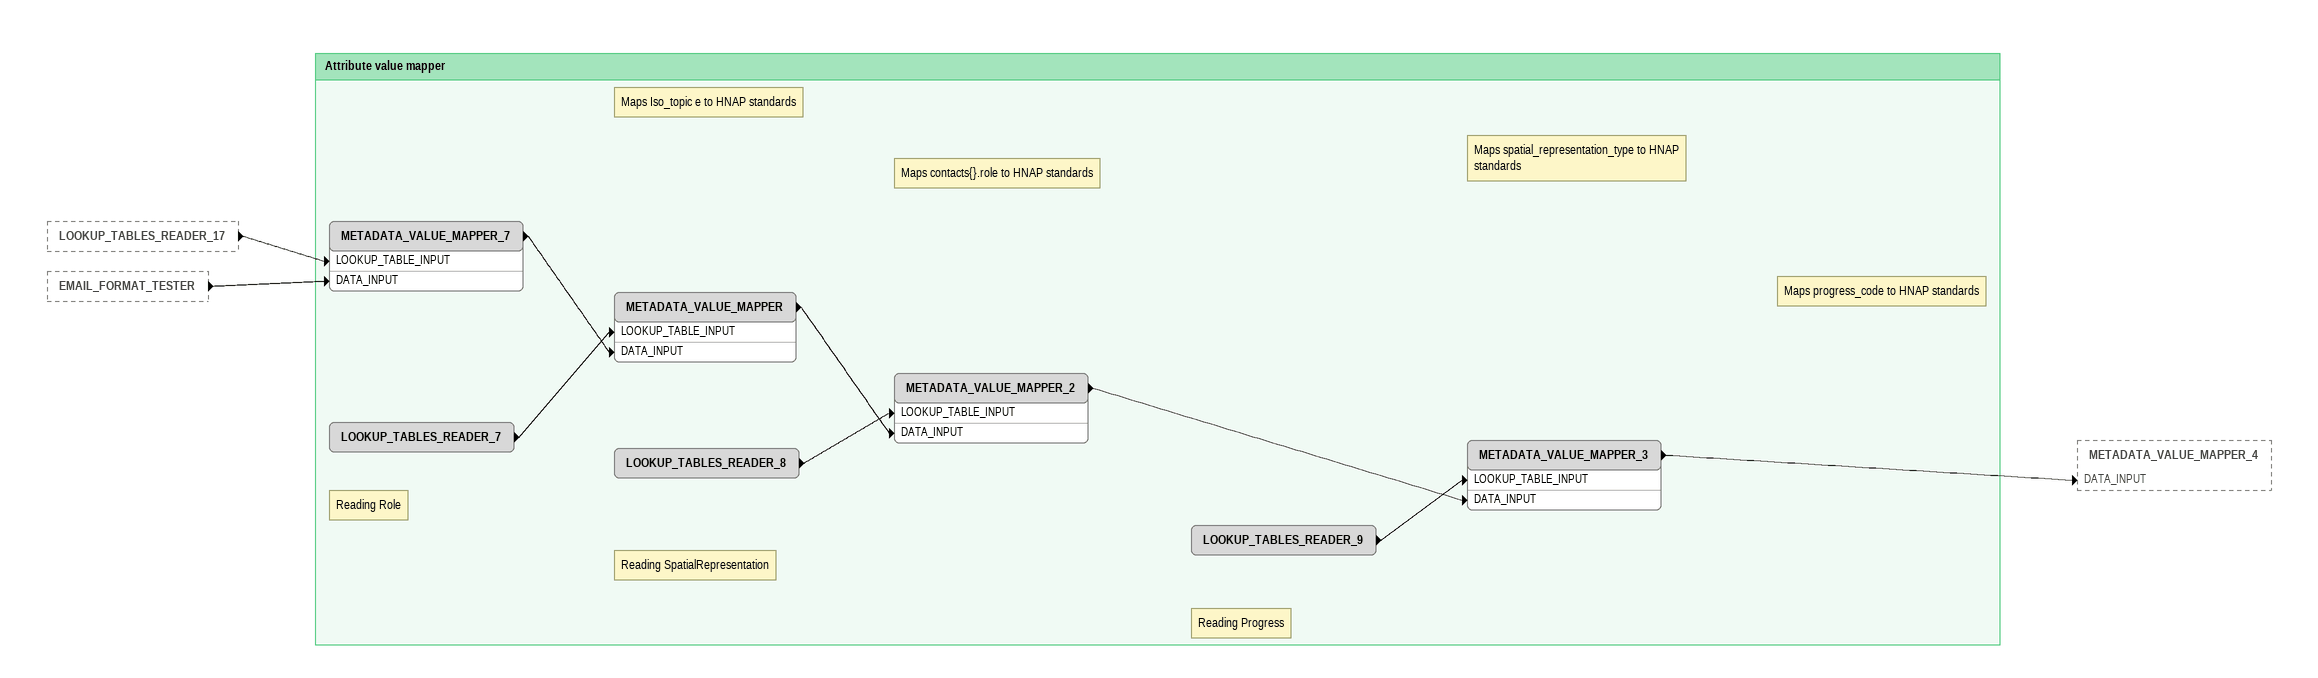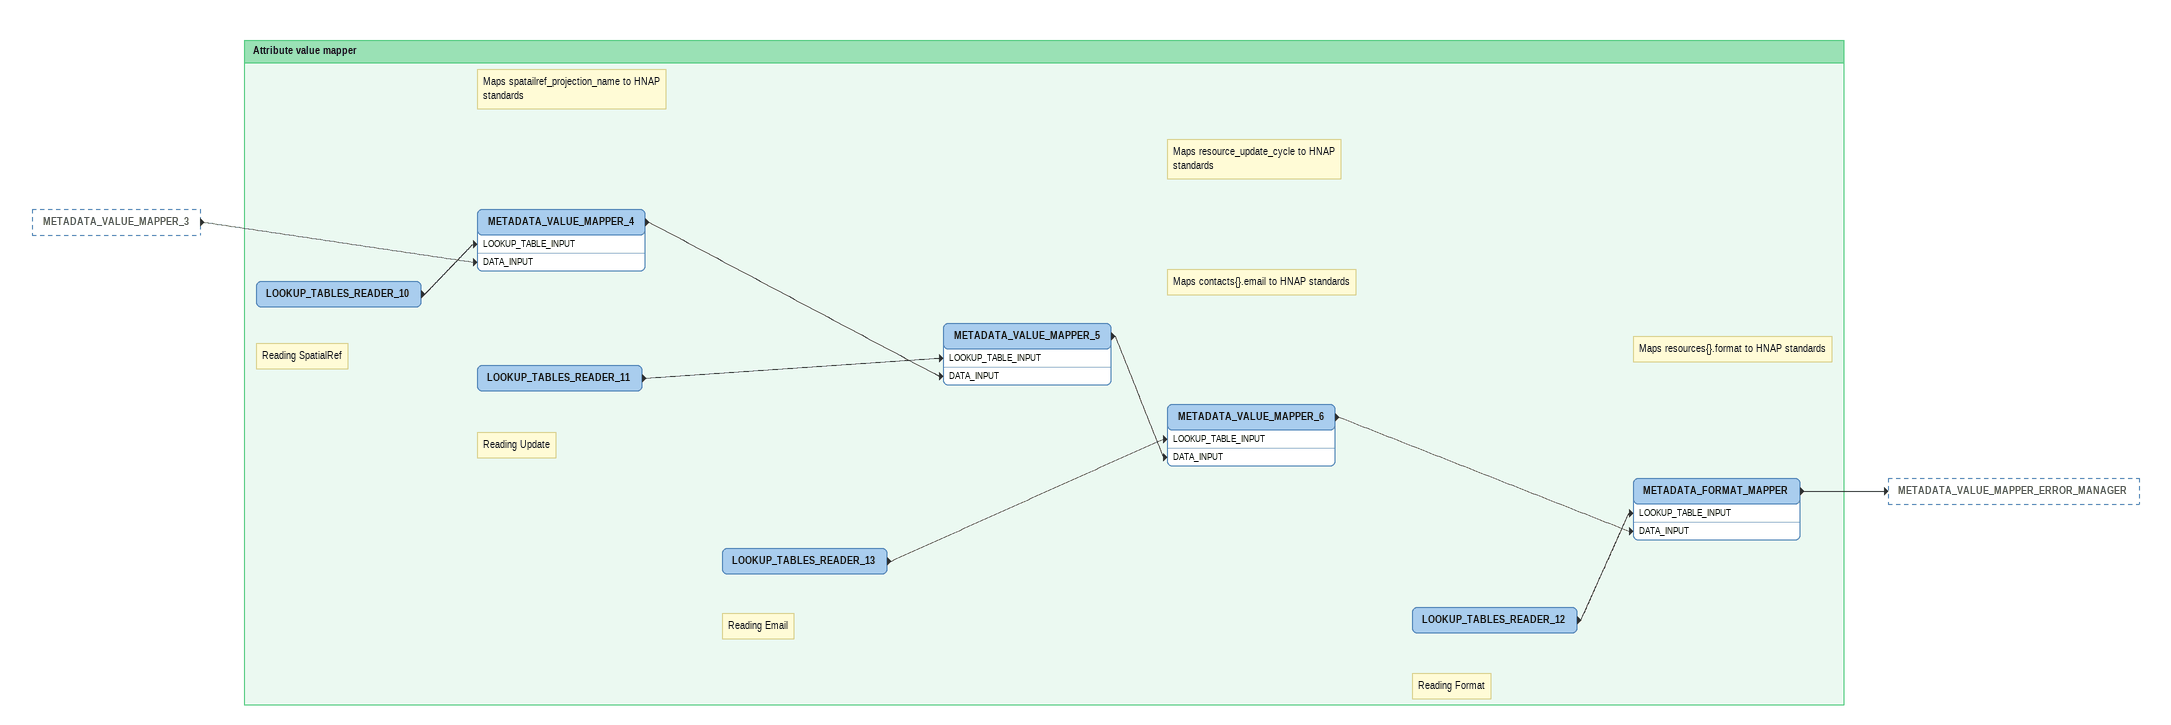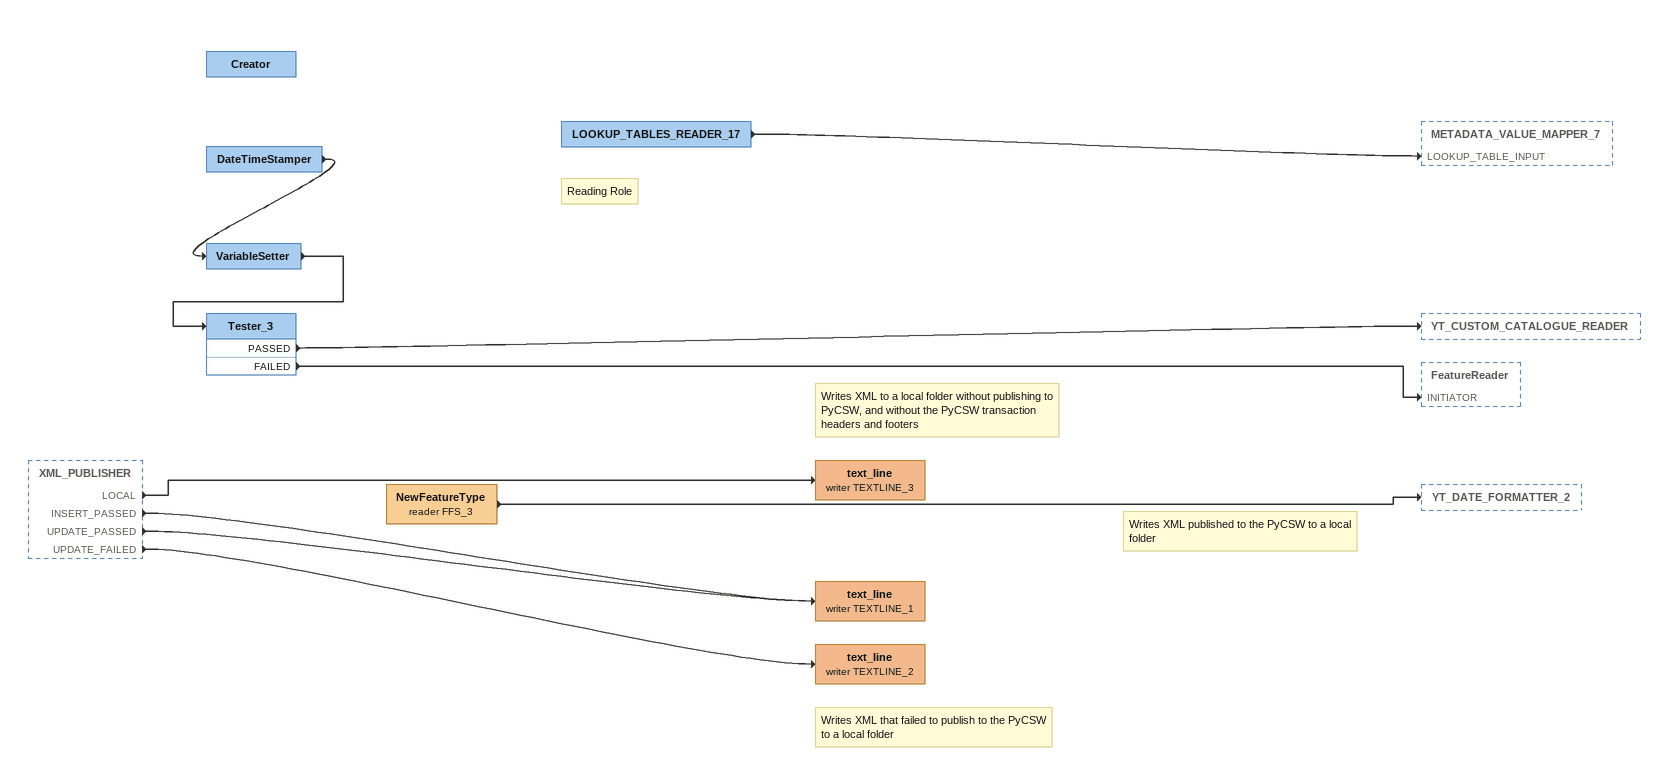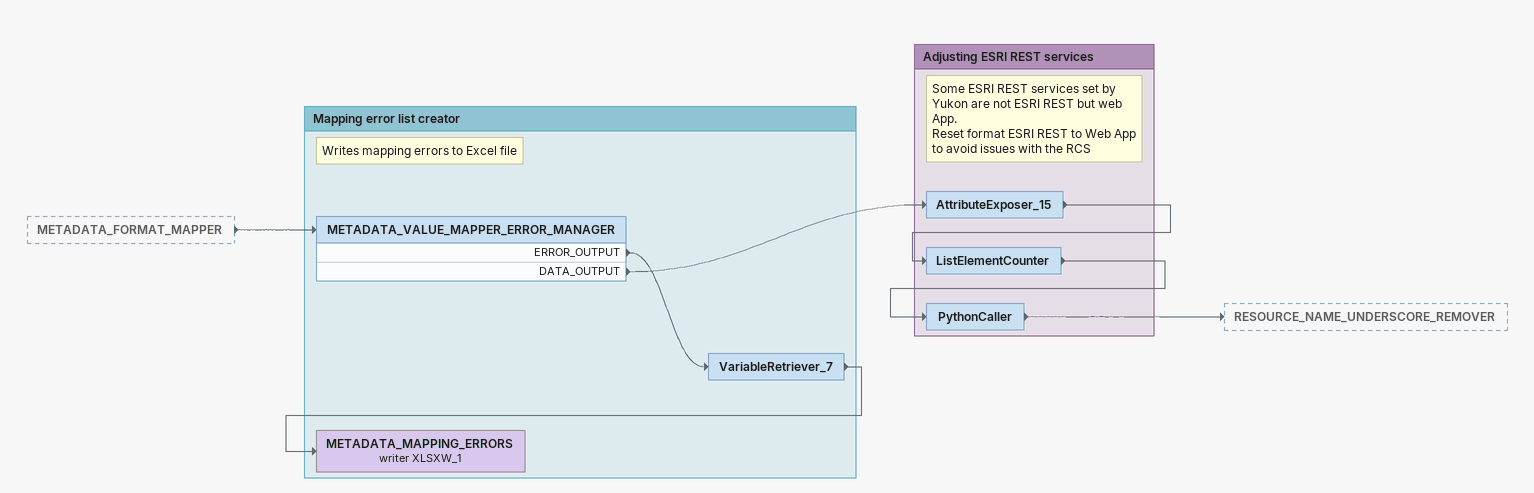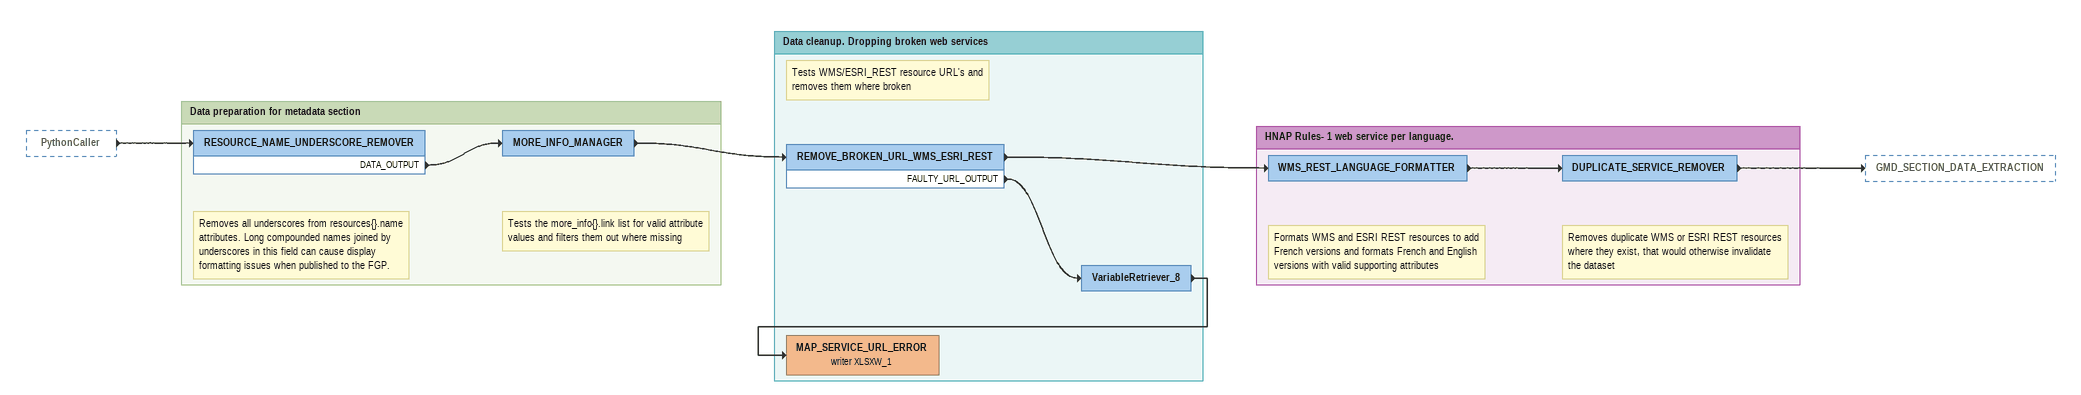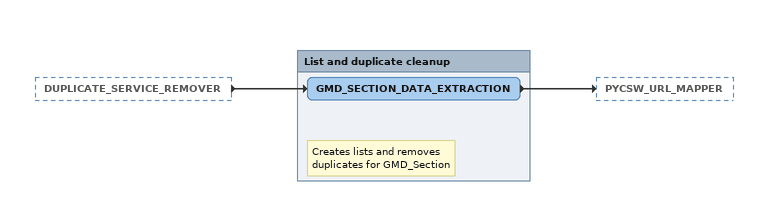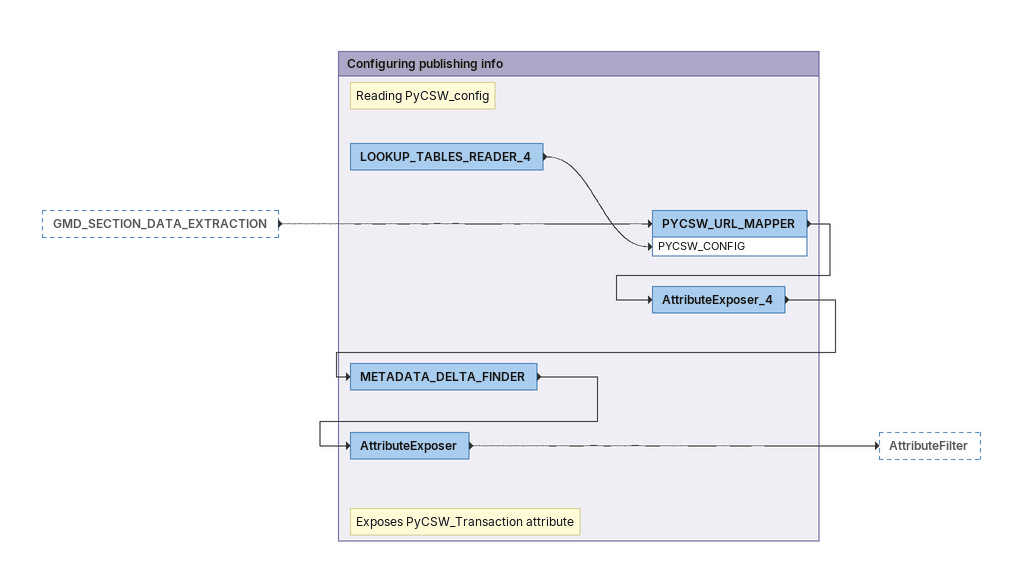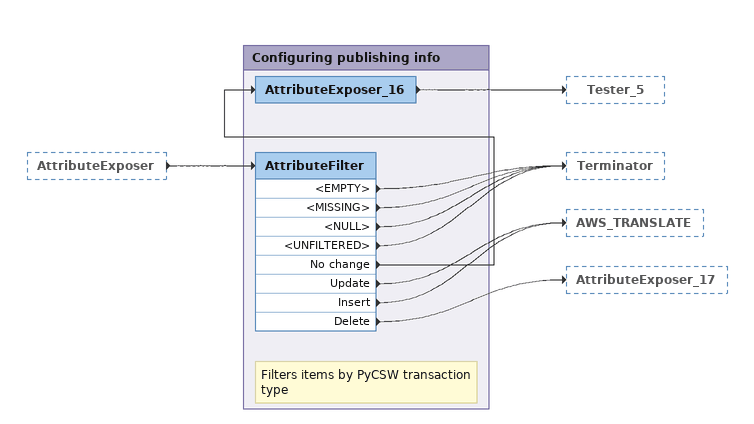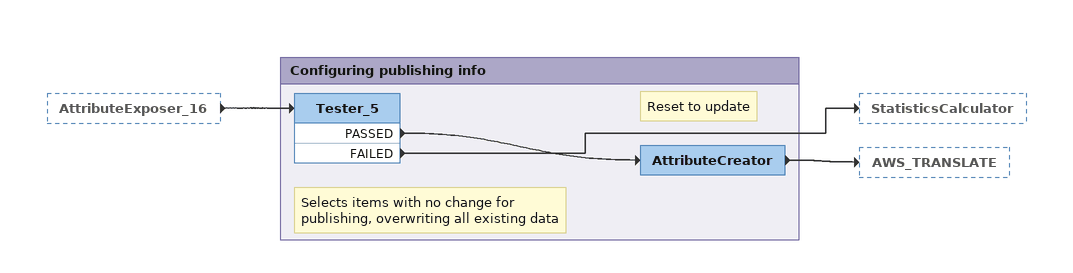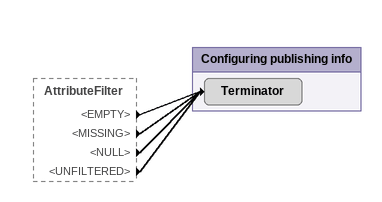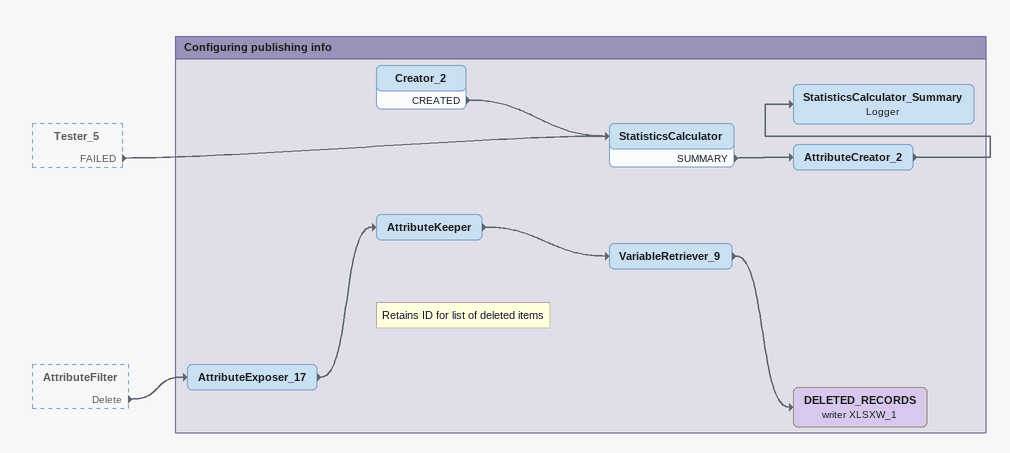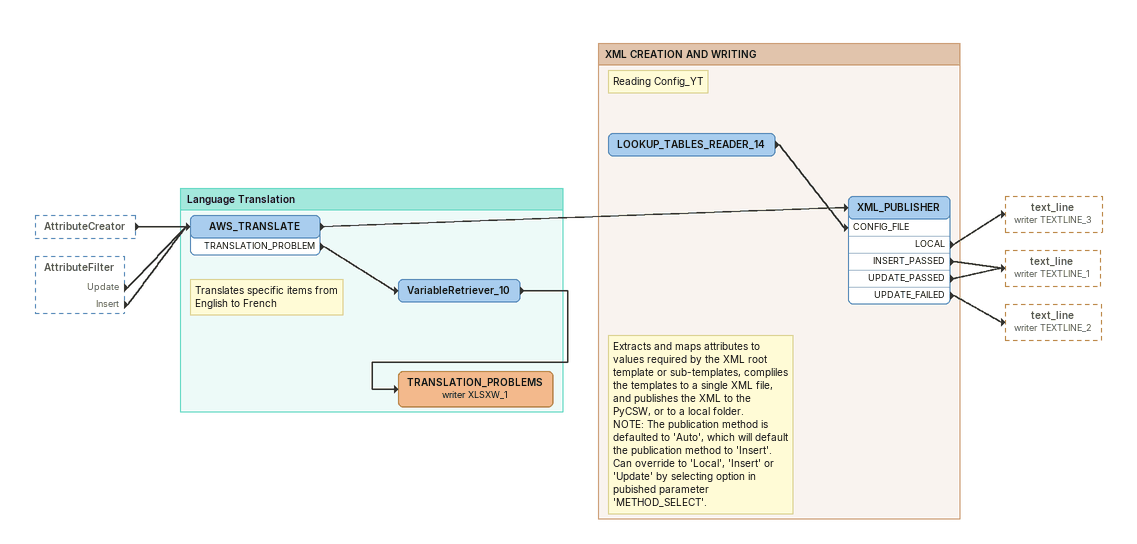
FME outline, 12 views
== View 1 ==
LOOKUP_TABLES_READER_17 [outside]
    -> METADATA_VALUE_MAPPER_7 [LOOKUP_TABLE_INPUT]
EMAIL_FORMAT_TESTER [outside]
    -> METADATA_VALUE_MAPPER_7 [DATA_INPUT]

Bookmark: Attribute value mapper
Note: Maps Iso_topic e to HNAP standards
METADATA_VALUE_MAPPER_7
    -> METADATA_VALUE_MAPPER [DATA_INPUT]
Note: Reading Role
LOOKUP_TABLES_READER_7
    -> METADATA_VALUE_MAPPER [LOOKUP_TABLE_INPUT]
Note: Maps contacts{}.role to HNAP standards
METADATA_VALUE_MAPPER
    -> METADATA_VALUE_MAPPER_2 [DATA_INPUT]
Note: Reading SpatialRepresentation
LOOKUP_TABLES_READER_8
    -> METADATA_VALUE_MAPPER_2 [LOOKUP_TABLE_INPUT]
Note: Maps spatial_representation_type to HNAP standards
METADATA_VALUE_MAPPER_2
    -> METADATA_VALUE_MAPPER_3 [DATA_INPUT]
Note: Reading Progress
LOOKUP_TABLES_READER_9
    -> METADATA_VALUE_MAPPER_3 [LOOKUP_TABLE_INPUT]
Note: Maps progress_code to HNAP standards
METADATA_VALUE_MAPPER_3
    -> METADATA_VALUE_MAPPER_4 [DATA_INPUT]

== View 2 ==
METADATA_VALUE_MAPPER_3 [outside]
    -> METADATA_VALUE_MAPPER_4 [DATA_INPUT]

Bookmark: Attribute value mapper
Note: Reading SpatialRef
LOOKUP_TABLES_READER_10
    -> METADATA_VALUE_MAPPER_4 [LOOKUP_TABLE_INPUT]
Note: Maps spatailref_projection_name to HNAP standards
METADATA_VALUE_MAPPER_4
    -> METADATA_VALUE_MAPPER_5 [DATA_INPUT]
Note: Reading Update
LOOKUP_TABLES_READER_11
    -> METADATA_VALUE_MAPPER_5 [LOOKUP_TABLE_INPUT]
Note: Maps resource_update_cycle to HNAP standards
METADATA_VALUE_MAPPER_5
    -> METADATA_VALUE_MAPPER_6 [DATA_INPUT]
Note: Reading Email
LOOKUP_TABLES_READER_13
    -> METADATA_VALUE_MAPPER_6 [LOOKUP_TABLE_INPUT]
Note: Maps contacts{}.email to HNAP standards
METADATA_VALUE_MAPPER_6
    -> METADATA_FORMAT_MAPPER [DATA_INPUT]
Note: Reading Format
LOOKUP_TABLES_READER_12
    -> METADATA_FORMAT_MAPPER [LOOKUP_TABLE_INPUT]
Note: Maps resources{}.format to HNAP standards
METADATA_FORMAT_MAPPER
    -> METADATA_VALUE_MAPPER_ERROR_MANAGER

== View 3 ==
XML_PUBLISHER [outside]
    LOCAL -> text_line (writer TEXTLINE_3)
    INSERT_PASSED -> text_line (writer TEXTLINE_1)
    UPDATE_PASSED -> text_line (writer TEXTLINE_1)
    UPDATE_FAILED -> text_line (writer TEXTLINE_2)
Creator
DateTimeStamper
    -> VariableSetter
VariableSetter
    -> Tester_3
Tester_3
    PASSED -> YT_CUSTOM_CATALOGUE_READER
    FAILED -> FeatureReader [INITIATOR]
NewFeatureType (reader FFS_3)
    -> YT_DATE_FORMATTER_2
Note: Reading Role
LOOKUP_TABLES_READER_17
    -> METADATA_VALUE_MAPPER_7 [LOOKUP_TABLE_INPUT]
Note: Writes XML to a local folder without publishing to PyCSW, and without the PyCSW transaction headers and footers
text_line (writer TEXTLINE_3)
Note: Writes XML published to the PyCSW to a local folder
text_line (writer TEXTLINE_1)
Note: Writes XML that failed to publish to the PyCSW to a local folder
text_line (writer TEXTLINE_2)

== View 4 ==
METADATA_FORMAT_MAPPER [outside]
    -> METADATA_VALUE_MAPPER_ERROR_MANAGER

Bookmark: Mapping error list creator
Note: Writes mapping errors to Excel file
METADATA_VALUE_MAPPER_ERROR_MANAGER
    ERROR_OUTPUT -> VariableRetriever_7
    DATA_OUTPUT -> AttributeExposer_15
VariableRetriever_7
    -> METADATA_MAPPING_ERRORS (writer XLSXW_1)
METADATA_MAPPING_ERRORS (writer XLSXW_1)

Bookmark: Adjusting ESRI REST services
Note: Some ESRI REST services set by Yukon are not ESRI REST but web App. / Reset format ESRI REST to Web App to avoid issues with the RCS
AttributeExposer_15
    -> ListElementCounter
ListElementCounter
    -> PythonCaller
PythonCaller
    -> RESOURCE_NAME_UNDERSCORE_REMOVER

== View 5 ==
PythonCaller [outside]
    -> RESOURCE_NAME_UNDERSCORE_REMOVER

Bookmark: Data preparation for metadata section
Note: Removes all underscores from resources{}.name attributes. Long compounded names joined by underscores in this field can cause display formatting issues when published to the FGP.
RESOURCE_NAME_UNDERSCORE_REMOVER
    DATA_OUTPUT -> MORE_INFO_MANAGER
Note: Tests the more_info{}.link list for valid attribute values and filters them out where missing
MORE_INFO_MANAGER
    -> REMOVE_BROKEN_URL_WMS_ESRI_REST

Bookmark: Data cleanup. Dropping broken web services
Note: Tests WMS/ESRI_REST resource URL's and removes them where broken
REMOVE_BROKEN_URL_WMS_ESRI_REST
    -> WMS_REST_LANGUAGE_FORMATTER
    FAULTY_URL_OUTPUT -> VariableRetriever_8
VariableRetriever_8
    -> MAP_SERVICE_URL_ERROR (writer XLSXW_1)
MAP_SERVICE_URL_ERROR (writer XLSXW_1)

Bookmark: HNAP Rules- 1 web service per language.
Note: Formats WMS and ESRI REST resources to add French versions and formats French and English versions with valid supporting attributes
WMS_REST_LANGUAGE_FORMATTER
    -> DUPLICATE_SERVICE_REMOVER
Note: Removes duplicate WMS or ESRI REST resources where they exist, that would otherwise invalidate the dataset
DUPLICATE_SERVICE_REMOVER
    -> GMD_SECTION_DATA_EXTRACTION

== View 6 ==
DUPLICATE_SERVICE_REMOVER [outside]
    -> GMD_SECTION_DATA_EXTRACTION

Bookmark: List and duplicate cleanup
Note: Creates lists and removes duplicates for GMD_Section
GMD_SECTION_DATA_EXTRACTION
    -> PYCSW_URL_MAPPER

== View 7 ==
GMD_SECTION_DATA_EXTRACTION [outside]
    -> PYCSW_URL_MAPPER

Bookmark: Configuring publishing info
Note: Reading PyCSW_config
LOOKUP_TABLES_READER_4
    -> PYCSW_URL_MAPPER [PYCSW_CONFIG]
PYCSW_URL_MAPPER
    -> AttributeExposer_4
AttributeExposer_4
    -> METADATA_DELTA_FINDER
METADATA_DELTA_FINDER
    -> AttributeExposer
Note: Exposes PyCSW_Transaction attribute
AttributeExposer
    -> AttributeFilter

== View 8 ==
AttributeExposer [outside]
    -> AttributeFilter

Bookmark: Configuring publishing info
Note: Filters items by PyCSW transaction type
AttributeFilter
    <EMPTY> -> Terminator
    <MISSING> -> Terminator
    <NULL> -> Terminator
    <UNFILTERED> -> Terminator
    No change -> AttributeExposer_16
    Update -> AWS_TRANSLATE
    Insert -> AWS_TRANSLATE
    Delete -> AttributeExposer_17
AttributeExposer_16
    -> Tester_5

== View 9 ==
AttributeExposer_16 [outside]
    -> Tester_5

Bookmark: Configuring publishing info
Note: Selects items with no change for publishing, overwriting all existing data
Tester_5
    PASSED -> AttributeCreator
    FAILED -> StatisticsCalculator
Note: Reset to update
AttributeCreator
    -> AWS_TRANSLATE

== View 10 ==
AttributeFilter [outside]
    <EMPTY> -> Terminator
    <MISSING> -> Terminator
    <NULL> -> Terminator
    <UNFILTERED> -> Terminator

Bookmark: Configuring publishing info
Terminator

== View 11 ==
Tester_5 [outside]
    FAILED -> StatisticsCalculator
AttributeFilter [outside]
    Delete -> AttributeExposer_17

Bookmark: Configuring publishing info
AttributeExposer_17
    -> AttributeKeeper
Note: Retains ID for list of deleted items
AttributeKeeper
    -> VariableRetriever_9
VariableRetriever_9
    -> DELETED_RECORDS (writer XLSXW_1)
DELETED_RECORDS (writer XLSXW_1)
Creator_2
    CREATED -> StatisticsCalculator
StatisticsCalculator
    SUMMARY -> AttributeCreator_2
AttributeCreator_2
    -> StatisticsCalculator_Summary
StatisticsCalculator_Summary: Logger

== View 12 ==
AttributeCreator [outside]
    -> AWS_TRANSLATE
AttributeFilter [outside]
    Update -> AWS_TRANSLATE
    Insert -> AWS_TRANSLATE

Bookmark: Language Translation
Note: Translates specific items from English to French
AWS_TRANSLATE
    -> XML_PUBLISHER
    TRANSLATION_PROBLEM -> VariableRetriever_10
VariableRetriever_10
    -> TRANSLATION_PROBLEMS (writer XLSXW_1)
TRANSLATION_PROBLEMS (writer XLSXW_1)

Bookmark: XML CREATION AND WRITING
Note: Reading Config_YT
LOOKUP_TABLES_READER_14
    -> XML_PUBLISHER [CONFIG_FILE]
Note: Extracts and maps attributes to values required by the XML root template or sub-templates, compliles the templates to a single XML file, and publishes the XML to the PyCSW, or to a local folder. / NOTE: The publication method is defaulted to 'Auto', which will default the publication method to 'Insert'. Can override to 'Local', 'Insert' or 'Update' by selecting option in pubished parameter 'METHOD_SELECT'.
XML_PUBLISHER
    LOCAL -> text_line (writer TEXTLINE_3)
    INSERT_PASSED -> text_line (writer TEXTLINE_1)
    UPDATE_PASSED -> text_line (writer TEXTLINE_1)
    UPDATE_FAILED -> text_line (writer TEXTLINE_2)
